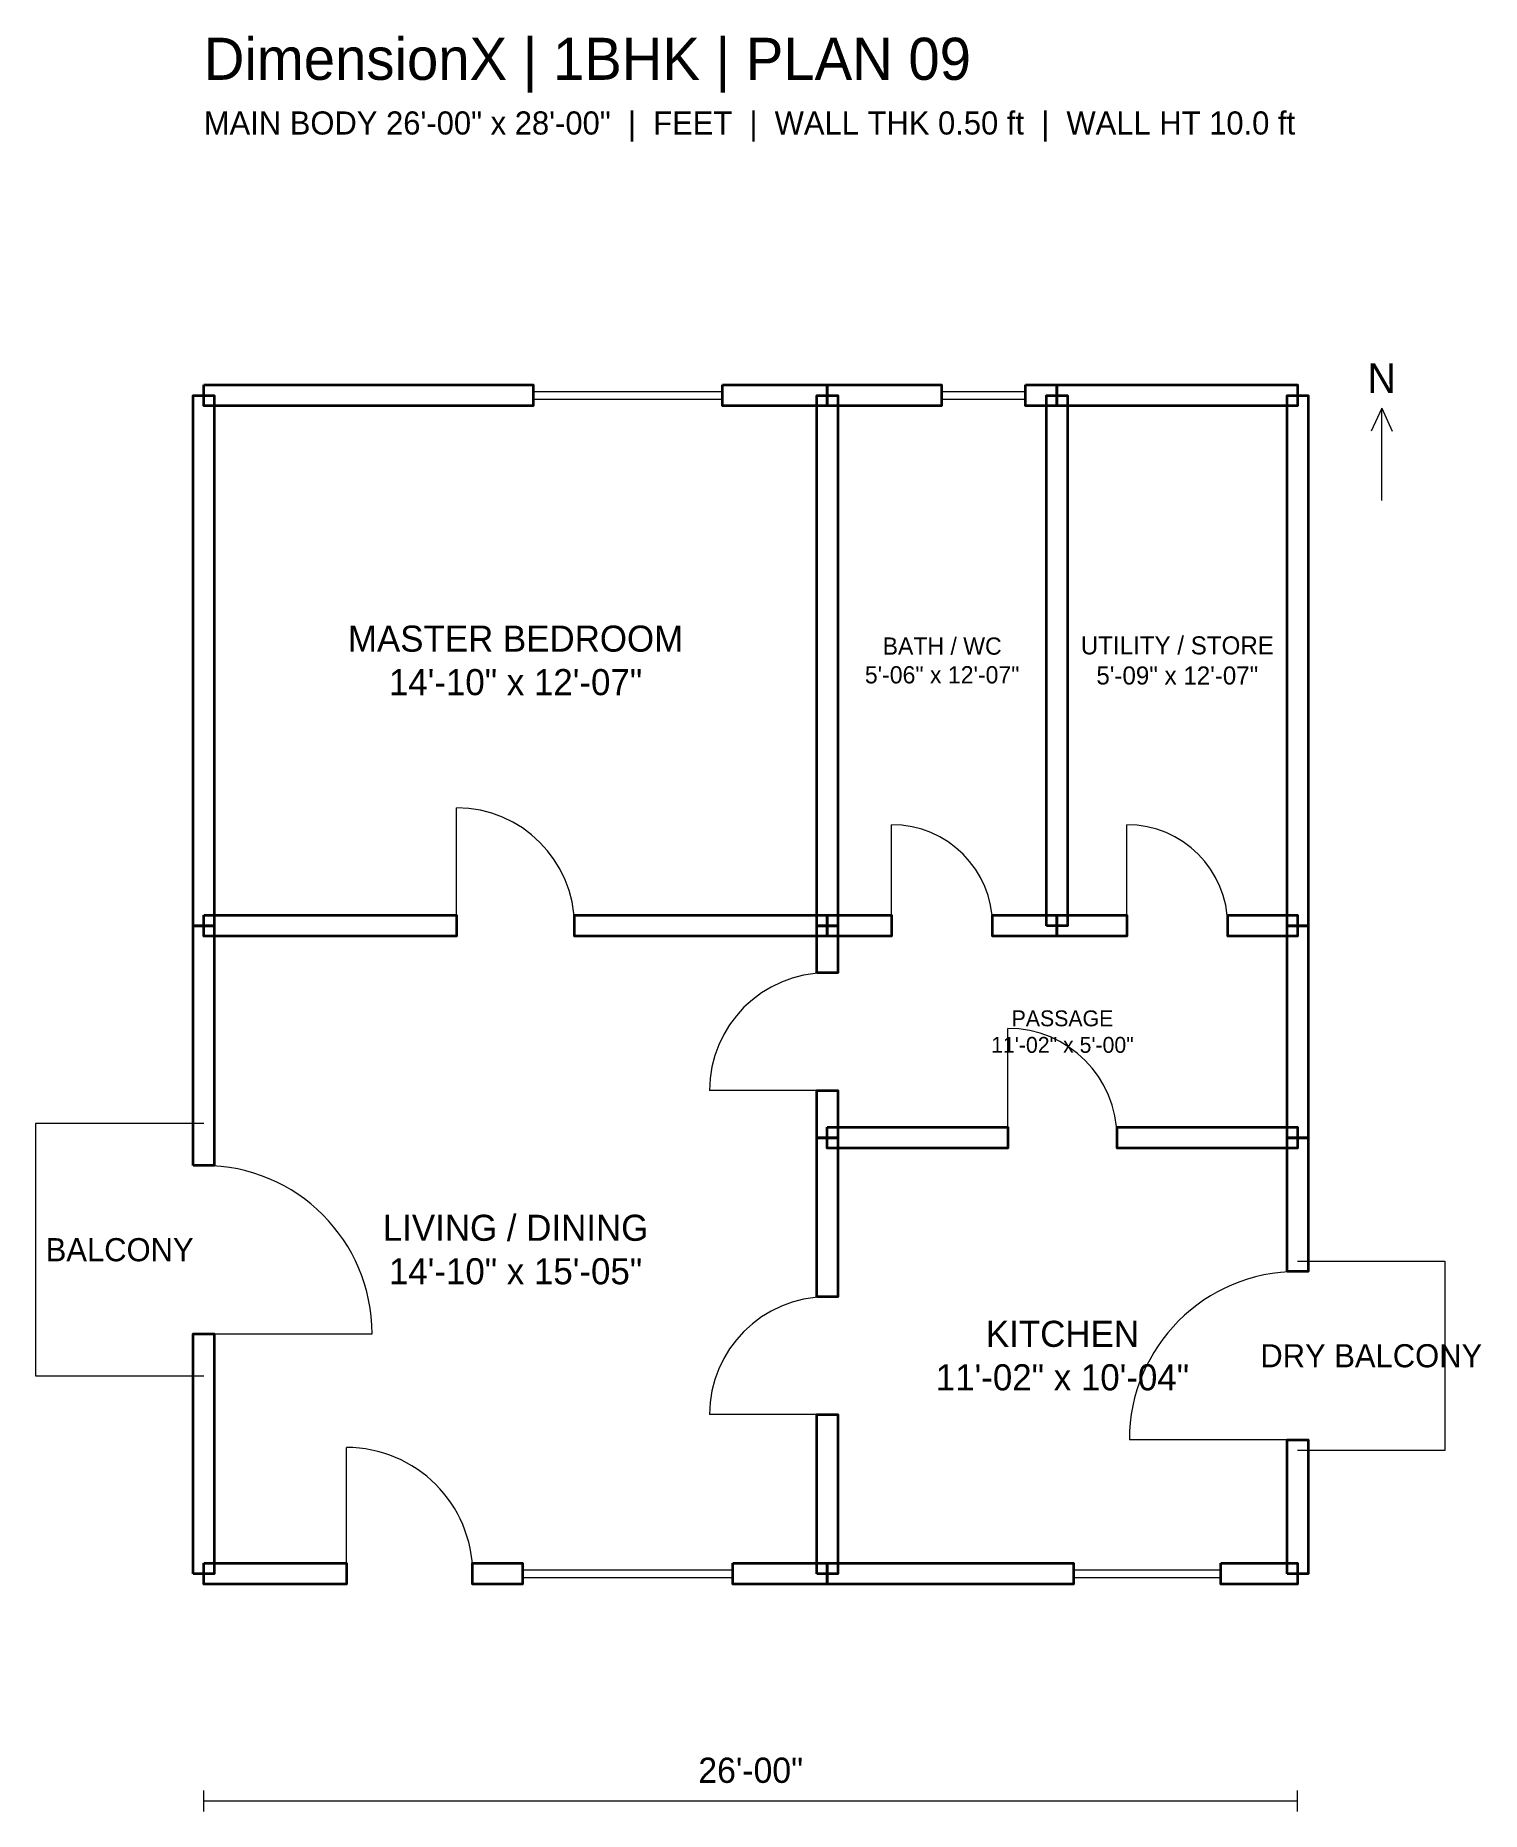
# Model space of a CAD drawing. Header units: feet. Extents: x -4 to 30.4, y -5.7 to 36.6.
import ezdxf
from ezdxf.enums import TextEntityAlignment as Align

# ---------------------------------------------------------------- set-up
doc = ezdxf.new("R2010")
doc.units = ezdxf.units.FT
doc.header["$MEASUREMENT"] = 0
for name, color, linetype, lineweight in [('DX_DIMENSION', 8, 'CONTINUOUS', 9), ('DX_DOOR_SYMBOL', 1, 'CONTINUOUS', 18), ('DX_RAILING', 3, 'CONTINUOUS', 13), ('DX_ROOM_LABEL', 7, 'CONTINUOUS', 13), ('DX_TITLE', 7, 'CONTINUOUS', 18), ('DX_WALL_FACE', 7, 'CONTINUOUS', 35), ('DX_WINDOW_SYMBOL', 4, 'CONTINUOUS', 18)]:
    doc.layers.add(name, color=color, linetype=linetype, lineweight=lineweight)

msp = doc.modelspace()

# ---------------------------------------------------------------- linework, layer by layer
at = {"layer": 'DX_DIMENSION'}
for p, q in [((28, 27.7), (27.75, 27.15)), ((28, 25.5), (28, 27.7)), ((28, 27.7), (28.25, 27.15)), ((0, -5.65), (0, -5.15)), ((0, -5.4), (26, -5.4)), ((26, -5.65), (26, -5.15))]:
    msp.add_line(p, q, dxfattribs=at)
at = {"layer": 'DX_DOOR_SYMBOL'}
for p, q in [((6.01, 15.4), (6.01, 18.2)), ((16.35, 15.4), (16.35, 17.8)), ((21.94, 15.4), (21.94, 17.8)), ((19.11, 10.36), (19.11, 12.96)), ((14.82, 11.48), (12.02, 11.48)), ((0, 5.7), (4, 5.7)), ((14.82, 3.78), (12.02, 3.78)), ((3.3906, 0), (3.3906, 3)), ((26, 3.18), (22, 3.18))]:
    msp.add_line(p, q, dxfattribs=at)
for centre, radius, start, end in [((6.01, 15.4), 2.8, 0, 90), ((16.35, 15.4), 2.4, 0, 90), ((21.94, 15.4), 2.4, 0, 90), ((14.82, 11.48), 2.8, 90, 180), ((19.11, 10.36), 2.6, 0, 90), ((0, 5.7), 4, 0, 90), ((26, 3.18), 4, 90, 180), ((14.82, 3.78), 2.8, 90, 180), ((3.3906, 0), 3, 0, 90)]:
    msp.add_arc(centre, radius, start, end, dxfattribs=at)
at = {"layer": 'DX_RAILING'}
for p, q in [((0, 10.7), (-4, 10.7)), ((-4, 10.7), (-4, 4.7)), ((26, 7.43), (29.5, 7.43)), ((29.5, 7.43), (29.5, 2.93)), ((-4, 4.7), (0, 4.7)), ((29.5, 2.93), (26, 2.93))]:
    msp.add_line(p, q, dxfattribs=at)
at = {"layer": 'DX_WALL_FACE'}
for points in [[(-0.25, 15.4), (-0.25, 28), (0.25, 28), (0.25, 15.4)], [(0, 28.25), (7.8276, 28.25), (7.8276, 27.75), (0, 27.75)], [(12.3276, 28.25), (14.82, 28.25), (14.82, 27.75), (12.3276, 27.75)], [(14.57, 15.4), (14.57, 28), (15.07, 28), (15.07, 15.4)], [(14.82, 28.25), (17.5328, 28.25), (17.5328, 27.75), (14.82, 27.75)], [(19.5328, 28.25), (20.28, 28.25), (20.28, 27.75), (19.5328, 27.75)], [(20.03, 15.4), (20.03, 28), (20.53, 28), (20.53, 15.4)], [(20.28, 28.25), (26, 28.25), (26, 27.75), (20.28, 27.75)], [(25.75, 15.4), (25.75, 28), (26.25, 28), (26.25, 15.4)], [(0, 15.65), (6.01, 15.65), (6.01, 15.15), (0, 15.15)], [(8.81, 15.65), (14.82, 15.65), (14.82, 15.15), (8.81, 15.15)], [(14.82, 15.65), (16.35, 15.65), (16.35, 15.15), (14.82, 15.15)], [(18.75, 15.65), (20.28, 15.65), (20.28, 15.15), (18.75, 15.15)], [(20.28, 15.65), (21.94, 15.65), (21.94, 15.15), (20.28, 15.15)], [(24.34, 15.65), (26, 15.65), (26, 15.15), (24.34, 15.15)], [(-0.25, 9.7), (-0.25, 15.4), (0.25, 15.4), (0.25, 9.7)], [(14.57, 14.28), (14.57, 15.4), (15.07, 15.4), (15.07, 14.28)], [(25.75, 10.36), (25.75, 15.4), (26.25, 15.4), (26.25, 10.36)], [(14.57, 10.36), (14.57, 11.48), (15.07, 11.48), (15.07, 10.36)], [(14.82, 10.61), (19.11, 10.61), (19.11, 10.11), (14.82, 10.11)], [(21.71, 10.61), (26, 10.61), (26, 10.11), (21.71, 10.11)], [(14.57, 6.58), (14.57, 10.36), (15.07, 10.36), (15.07, 6.58)], [(25.75, 7.18), (25.75, 10.36), (26.25, 10.36), (26.25, 7.18)], [(-0.25, 0), (-0.25, 5.7), (0.25, 5.7), (0.25, 0)], [(14.57, 0), (14.57, 3.78), (15.07, 3.78), (15.07, 0)], [(25.75, 0), (25.75, 3.18), (26.25, 3.18), (26.25, 0)], [(0, 0.25), (3.3906, 0.25), (3.3906, -0.25), (0, -0.25)], [(6.3906, 0.25), (7.5776, 0.25), (7.5776, -0.25), (6.3906, -0.25)], [(12.5776, 0.25), (14.82, 0.25), (14.82, -0.25), (12.5776, -0.25)], [(14.82, 0.25), (20.6724, 0.25), (20.6724, -0.25), (14.82, -0.25)], [(24.1724, 0.25), (26, 0.25), (26, -0.25), (24.1724, -0.25)]]:
    msp.add_lwpolyline(points, close=True, dxfattribs=at)
at = {"layer": 'DX_WINDOW_SYMBOL'}
for p, q in [((7.8276, 27.8), (7.8276, 28.2)), ((7.8276, 28.09), (12.3276, 28.09)), ((7.8276, 27.91), (12.3276, 27.91)), ((12.3276, 27.8), (12.3276, 28.2)), ((17.5328, 27.8), (17.5328, 28.2)), ((17.5328, 28.09), (19.5328, 28.09)), ((17.5328, 27.91), (19.5328, 27.91)), ((19.5328, 27.8), (19.5328, 28.2)), ((7.5776, -0.2), (7.5776, 0.2)), ((7.5776, 0.09), (12.5776, 0.09)), ((12.5776, -0.2), (12.5776, 0.2)), ((20.6724, -0.2), (20.6724, 0.2)), ((20.6724, 0.09), (24.1724, 0.09)), ((24.1724, -0.2), (24.1724, 0.2)), ((7.5776, -0.09), (12.5776, -0.09)), ((20.6724, -0.09), (24.1724, -0.09))]:
    msp.add_line(p, q, dxfattribs=at)

# ---------------------------------------------------------------- texts
at = {"layer": 'DX_DIMENSION'}
msp.add_text('MAIN BODY 26\'-00" x 28\'-00"  |  FEET  |  WALL THK 0.50 ft  |  WALL HT 10.0 ft', height=0.55, dxfattribs=at).set_placement((0, 34.2))
for s, height, p in [('N', 0.7, (28, 27.85)), ('26\'-00"', 0.6, (13, -5.15))]:
    msp.add_text(s, height=height, dxfattribs=at).set_placement(p, align=Align.BOTTOM_CENTER)
at = {"layer": 'DX_ROOM_LABEL'}
for s, p in [('BALCONY', (-2, 7.7)), ('DRY BALCONY', (27.75, 5.18))]:
    msp.add_text(s, height=0.55, dxfattribs=at).set_placement(p, align=Align.MIDDLE_CENTER)
at = {"layer": 'DX_ROOM_LABEL', "attachment_point": 5}
for s, insert, char_height, width in [('MASTER BEDROOM\\P14\'-10" x 12\'-07"', (7.41, 21.7), 0.62, 13.0416), ('BATH / WC\\P5\'-06" x 12\'-07"', (17.55, 21.7), 0.4095, 4.8048), ('UTILITY / STORE\\P5\'-09" x 12\'-07"', (23.14, 21.7), 0.429, 5.0336), ('PASSAGE\\P11\'-02" x 5\'-00"', (20.41, 12.88), 0.378, 9.8384), ('LIVING / DINING\\P14\'-10" x 15\'-05"', (7.41, 7.7), 0.62, 13.0416), ('KITCHEN\\P11\'-02" x 10\'-04"', (20.41, 5.18), 0.62, 9.8384)]:
    msp.add_mtext(s, dxfattribs=dict(at, insert=insert, char_height=char_height, width=width))
at = {"layer": 'DX_TITLE'}
msp.add_text('DimensionX | 1BHK | PLAN 09', height=1, dxfattribs=at).set_placement((0, 35.5))

doc.saveas('drawing.dxf')
